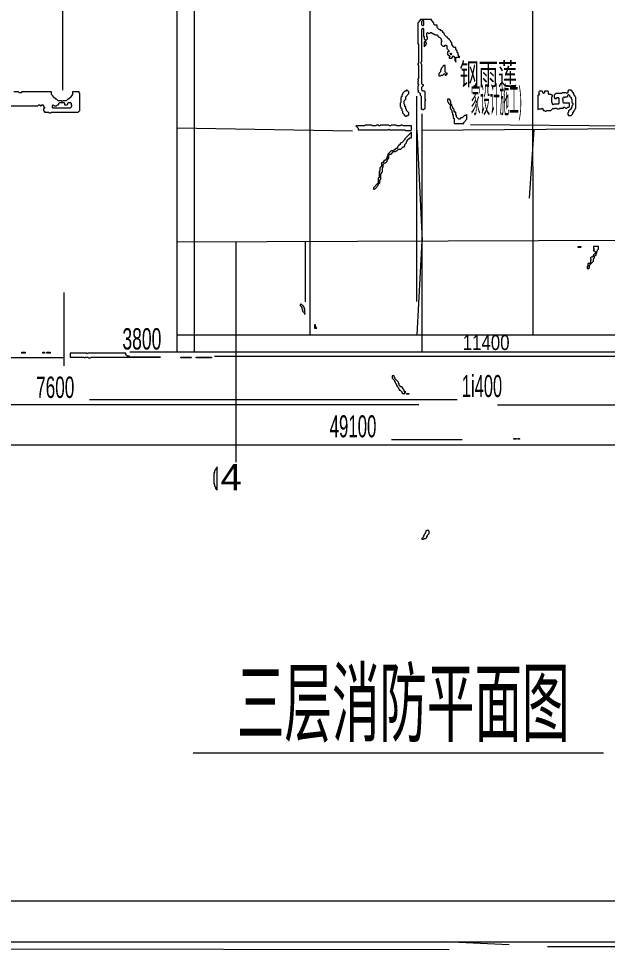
# Model space of a CAD drawing. Header units: millimetres. Extents: x 0 to 419, y 0 to 297.
# Drawn here: x 164.9 to 228.8, y 3.3 to 104.5 of the extents above; entities that cross this region are included whole.
import ezdxf

# ---------------------------------------------------------------- set-up
doc = ezdxf.new("R2010")
doc.units = ezdxf.units.MM
for name, color, linetype, lineweight in [('PAGE_001_OCR_TEXT', 6, 'CONTINUOUS', 0), ('PAGE_001_TRACE_CURVE', 6, 'CONTINUOUS', 0), ('PAGE_001_TRACE_STRAIGHT', 5, 'CONTINUOUS', 0), ('PAGE_001_TRACE_TEXT_SYMBOL', 6, 'CONTINUOUS', 0)]:
    doc.layers.add(name, color=color, linetype=linetype, lineweight=lineweight)
doc.styles.add('wqy-unicode', font='wqy-unicode')

msp = doc.modelspace()

# ---------------------------------------------------------------- linework, layer by layer
at = {"layer": 'PAGE_001_TRACE_CURVE', "color": 6}
msp.add_lwpolyline([(152.99, 95.02), (167, 95.02), (167.09, 95.11), (167.18, 95.11), (167.27, 95.02), (167.35, 95.02), (167.44, 95.11), (167.53, 95.11), (167.62, 95.02), (167.62, 94.94), (167.7, 94.85), (167.7, 94.76), (167.62, 94.67), (167.62, 94.5), (167.7, 94.41), (167.7, 94.32), (168.14, 94.32), (168.23, 94.24), (168.41, 94.24), (168.49, 94.32), (171.38, 94.32), (171.56, 94.5), (171.56, 96.34), (171.47, 96.43), (171.47, 96.51), (170.77, 96.51), (170.77, 96.25), (170.59, 96.07), (170.59, 95.99), (170.33, 95.72), (170.24, 95.72), (170.07, 95.55), (169.72, 95.55), (169.63, 95.46), (169.54, 95.55), (169.19, 95.55), (169.02, 95.72), (168.93, 95.72), (168.67, 95.99), (168.67, 96.07), (168.49, 96.25), (168.49, 96.51), (165.25, 96.51), (165.17, 96.43), (164.99, 96.43), (164.9, 96.51), (164.38, 96.51)], dxfattribs=at)
msp.add_lwpolyline([(169.28, 95.29), (169.37, 95.37), (169.81, 95.37), (169.89, 95.29), (169.89, 95.11), (170.16, 95.11), (170.24, 95.2), (170.24, 95.29), (170.33, 95.37), (170.51, 95.37), (170.59, 95.29), (170.59, 95.11), (170.68, 95.02), (170.59, 94.94), (170.59, 94.85), (170.51, 94.76), (168.67, 94.76), (168.58, 94.85), (168.58, 95.02), (168.67, 95.11), (168.76, 95.02), (169.02, 95.02), (169.11, 95.11), (169.19, 95.11), (169.28, 95.2)], close=True, dxfattribs=at)
at = {"layer": 'PAGE_001_TRACE_STRAIGHT', "color": 5}
for p, q in [((183.96, 128.13), (183.96, 68.26)), ((169.65, 126.99), (169.65, 96.69)), ((220.66, 127.14), (220.76, 70.12)), ((196.54, 125.94), (196.54, 70.12)), ((182.07, 118.99), (182.07, 68.26)), ((208.12, 96.07), (208.12, 73.74)), ((208.7, 94.15), (208.7, 68.26)), ((182.07, 92.61), (201.16, 92.29)), ((208.14, 92.36), (208.73, 80.32)), ((208.7, 92.36), (249.97, 92.67)), ((213.96, 92.97), (249.97, 92.67)), ((220.37, 84.98), (220.88, 92.45)), ((182.07, 80.21), (249.97, 80.48)), ((188.49, 80.24), (188.49, 56.27)), ((196.02, 80.27), (196.02, 73.71)), ((208.17, 70.12), (208.73, 80.34)), ((169.81, 74.71), (169.81, 66.74)), ((182.07, 70.12), (250.2, 70.12)), ((176.99, 68.26), (244.15, 68.26)), ((186.18, 67.79), (249.97, 67.79)), ((162.18, 67.67), (169.81, 67.67)), ((172.61, 63.09), (212.54, 63.09)), ((106.43, 62.56), (208.37, 62.56)), ((216.91, 62.52), (295.87, 62.52)), ((205.38, 58.74), (213.08, 58.74)), ((80.83, 58.16), (322.62, 58.16)), ((183.85, 24.7), (228.41, 24.7)), ((12.79, 8.6), (400.04, 8.6)), ((75.4, 4.16), (412.35, 4.16)), ((211.14, 4.2), (218.18, 3.87)), ((3.94, 3.61), (211.66, 3.33)), ((222.35, 3.63), (290.92, 3.63))]:
    msp.add_line(p, q, dxfattribs=at)
at = {"layer": 'PAGE_001_TRACE_TEXT_SYMBOL', "color": 6}
for points in [[(208.51, 104.4), (208.51, 104.31), (208.25, 104.04), (208.25, 101.77), (208.34, 101.68), (208.34, 99.67), (208.25, 99.58), (208.25, 99.49), (208.34, 99.4), (208.34, 98), (208.25, 97.91), (208.25, 97.83), (208.34, 97.74), (208.25, 97.65), (208.25, 97.39), (208.34, 97.3), (208.34, 97.21), (208.25, 97.13), (208.25, 96.69), (208.34, 96.6), (208.25, 96.51), (208.34, 96.51), (208.51, 96.34), (208.51, 96.16), (208.6, 96.07), (208.6, 94.59), (208.69, 94.67), (208.78, 94.59), (208.86, 94.59), (209.04, 94.76), (209.04, 95.55), (209.13, 95.64), (209.04, 95.72), (209.04, 96.51), (208.95, 96.6), (208.78, 96.6), (208.69, 96.69), (208.69, 97.04), (208.86, 97.21), (208.86, 97.3), (208.78, 97.3), (208.69, 97.39), (208.69, 99.49), (208.6, 99.58), (208.6, 99.75), (208.69, 99.84), (208.69, 103.34), (208.78, 103.43), (208.86, 103.34), (208.86, 102.56), (208.95, 102.47), (208.95, 102.29), (209.04, 102.21), (209.04, 102.03), (208.95, 101.94), (208.95, 101.42), (209.13, 101.59), (209.13, 101.68), (209.22, 101.77), (209.13, 101.86), (209.13, 102.12), (209.3, 102.29), (209.3, 102.47), (209.22, 102.56)], [(211.58, 102.29), (211.49, 102.38), (211.49, 102.47), (211.4, 102.47), (211.14, 102.73), (211.14, 102.82), (210.97, 102.99), (210.97, 103.08), (210.88, 103.17), (210.79, 103.17), (210.7, 103.26), (210.62, 103.26), (210.35, 103.52), (210.35, 103.78), (210.09, 103.78), (210, 103.87), (210, 104.04), (209.74, 104.31), (209.74, 104.4), (208.51, 104.4)], [(209.22, 102.56), (209.22, 102.91), (209.3, 102.99), (209.39, 102.91), (209.57, 102.91), (209.65, 102.99), (209.74, 102.99), (209.92, 102.82), (210, 102.82), (210.09, 102.73), (210.35, 102.73), (210.44, 102.64), (210.44, 102.56), (210.53, 102.47), (210.62, 102.47), (210.79, 102.29), (210.79, 102.12), (210.88, 102.03), (210.79, 101.94), (210.79, 101.68), (210.97, 101.5), (211.14, 101.5), (211.23, 101.59), (211.32, 101.59), (211.4, 101.5), (211.4, 101.24), (211.67, 100.98), (211.58, 100.89), (211.49, 100.89), (211.49, 100.63), (211.75, 100.37), (211.67, 100.28), (211.67, 100.19), (211.93, 100.19), (212.02, 100.28), (212.02, 100.37), (212.1, 100.45), (212.19, 100.37), (212.19, 100.28), (212.28, 100.19), (212.28, 99.93), (212.37, 99.84), (212.37, 99.75), (212.37, 100.19), (212.46, 100.28), (212.81, 100.28), (212.72, 100.37), (212.72, 100.45), (212.63, 100.54), (212.63, 100.72), (212.54, 100.8), (212.54, 100.98), (212.37, 101.15), (212.37, 101.33), (212.19, 101.33), (212.1, 101.42), (212.1, 101.5), (211.93, 101.68), (211.93, 101.86), (211.84, 101.94), (211.84, 102.03), (211.67, 102.21), (211.67, 102.29), (211.58, 102.29)], [(224.63, 96.69), (224.54, 96.6), (224.54, 96.43), (224.45, 96.34), (224.37, 96.43), (223.93, 96.43), (223.84, 96.34), (223.23, 96.34), (223.05, 96.16), (223.05, 95.9), (223.14, 95.81), (223.31, 95.81), (223.4, 95.9), (223.49, 95.9), (223.58, 95.81), (223.58, 95.29), (223.49, 95.2), (223.05, 95.2), (222.96, 95.11), (222.88, 95.2), (222.88, 95.29), (222.79, 95.37), (222.79, 95.99), (222.88, 96.07), (222.88, 96.16), (222.79, 96.16), (222.7, 96.25), (222.53, 96.25), (222.44, 96.34), (222.44, 96.51), (222.35, 96.6), (222, 96.6), (222, 96.43), (221.91, 96.34), (221.83, 96.43), (221.83, 96.51), (221.74, 96.6), (221.48, 96.6), (221.39, 96.51), (221.39, 96.34), (221.48, 96.25), (221.39, 96.16), (221.3, 96.16), (221.3, 94.59), (221.39, 94.67), (221.65, 94.67), (221.74, 94.76), (221.83, 94.67), (221.83, 94.59), (221.91, 94.5), (222, 94.5), (222.09, 94.41), (222.18, 94.41), (222.26, 94.5), (222.7, 94.5), (222.96, 94.76), (223.05, 94.67), (223.14, 94.76), (223.31, 94.76), (223.4, 94.67), (223.58, 94.67), (223.66, 94.76), (224.02, 94.76), (224.1, 94.85)], [(224.1, 94.85), (224.19, 94.85), (224.28, 94.76), (224.45, 94.76), (224.54, 94.85), (224.63, 94.85), (224.72, 94.94), (224.72, 95.29), (224.1, 95.29), (224.02, 95.37), (224.02, 95.64), (223.93, 95.72), (224.02, 95.81), (224.02, 95.9), (224.1, 95.99), (224.19, 95.9), (224.28, 95.99), (224.45, 95.99), (224.54, 96.07), (224.54, 96.16), (224.63, 96.25), (224.72, 96.16), (224.72, 96.07), (224.89, 95.9), (224.89, 95.81), (224.98, 95.72), (224.98, 95.37), (225.07, 95.29), (225.07, 95.11), (224.98, 95.02), (224.98, 94.85), (224.89, 94.76), (224.89, 94.67), (224.63, 94.41), (224.63, 94.32), (224.54, 94.24), (224.54, 94.06), (224.63, 93.97), (224.89, 93.97), (225.07, 94.15), (225.07, 94.24), (225.24, 94.41), (225.24, 94.5), (225.33, 94.59), (225.33, 94.67), (225.42, 94.76), (225.42, 95.9), (225.33, 95.99), (225.33, 96.07), (225.24, 96.16), (225.24, 96.25), (225.15, 96.34), (225.15, 96.43), (224.89, 96.69), (224.63, 96.69)], [(207.55, 92.13), (206.85, 91.43), (206.85, 91.35), (206.5, 91), (206.41, 91), (206.33, 90.91), (206.33, 90.82), (206.24, 90.73), (206.15, 90.73), (206.15, 90.65), (206.06, 90.56), (206.06, 90.47), (205.97, 90.38), (205.89, 90.38), (205.62, 90.12), (205.36, 90.12), (205.01, 89.77), (205.01, 89.59), (204.92, 89.51), (204.92, 89.42), (204.84, 89.33), (204.84, 89.24), (204.66, 89.07), (204.57, 89.07), (204.57, 88.98), (204.4, 88.81), (204.31, 88.81), (204.31, 88.46), (204.14, 88.28), (204.14, 87.93), (204.05, 87.84), (204.05, 87.23), (203.96, 87.14), (203.96, 86.62), (203.44, 86.09), (203.44, 85.92), (203.52, 86), (203.61, 86), (203.96, 86.35), (203.96, 86.44), (204.14, 86.62), (204.14, 86.97), (204.22, 87.05), (204.22, 87.58), (204.31, 87.67), (204.31, 87.75), (204.4, 87.84), (204.4, 88.28), (204.49, 88.37), (204.49, 88.63), (204.66, 88.81), (204.75, 88.81), (204.92, 88.98), (204.92, 89.07), (205.01, 89.16), (205.01, 89.24), (205.1, 89.33), (205.1, 89.68), (205.19, 89.77), (205.36, 89.77), (205.62, 90.03), (205.8, 90.03), (205.89, 90.12), (205.97, 90.12)], [(205.97, 90.12), (206.15, 90.29), (206.41, 90.29), (206.68, 90.56), (206.76, 90.56), (206.85, 90.65), (206.85, 90.82), (207.03, 91), (207.03, 91.08), (207.11, 91.17), (207.11, 91.26), (207.38, 91.52), (207.55, 91.52), (207.55, 92.13)]]:
    msp.add_lwpolyline(points, dxfattribs=at)
for points in [[(208.69, 104.22), (208.78, 104.31), (208.86, 104.22), (208.86, 103.78), (208.78, 103.69), (208.69, 103.78)], [(211.75, 100.63), (211.84, 100.72), (211.93, 100.63), (211.84, 100.54)], [(211.05, 99.4), (210.97, 99.32), (210.97, 99.23), (210.79, 99.05), (210.79, 98.97), (210.7, 98.88), (210.7, 98.7), (210.53, 98.53), (210.53, 98.26), (210.7, 98.26), (210.79, 98.35), (210.97, 98.35), (211.14, 98.53), (211.23, 98.44), (211.23, 98.35), (211.32, 98.35), (211.49, 98.53), (211.4, 98.53), (211.23, 98.7), (211.23, 99.4)], [(207.03, 96.69), (206.94, 96.6), (206.85, 96.6), (206.59, 96.34), (206.59, 96.25), (206.5, 96.16), (206.5, 95.99), (206.41, 95.9), (206.41, 95.37), (206.33, 95.29), (206.33, 94.94), (206.41, 94.85), (206.41, 94.76), (206.5, 94.67), (206.5, 94.5), (206.59, 94.41), (206.59, 94.24), (206.76, 94.06), (206.76, 93.97), (206.85, 93.97), (206.94, 93.89), (207.03, 93.89), (207.11, 93.97), (207.2, 93.97), (207.29, 94.06), (207.29, 94.24), (207.03, 94.5), (207.03, 94.59), (206.94, 94.67), (206.94, 94.85), (206.85, 94.94), (206.85, 95.11), (206.76, 95.2), (206.76, 95.55), (206.94, 95.72), (206.94, 95.99), (207.29, 96.34), (207.29, 96.51), (207.11, 96.69)], [(211.49, 95.72), (211.49, 95.46), (211.58, 95.37), (211.58, 95.29), (211.75, 95.11), (211.75, 94.76), (211.84, 94.67), (211.84, 94.59), (211.93, 94.5), (211.93, 94.32), (212.02, 94.24), (212.02, 94.06), (212.1, 93.97), (212.1, 93.71), (212.19, 93.62), (212.19, 93.1), (213.24, 93.1), (213.24, 93.18), (213.59, 93.54), (213.59, 94.06), (213.51, 93.97), (213.33, 93.97), (213.07, 93.71), (212.89, 93.71), (212.89, 93.62), (212.81, 93.54), (212.72, 93.54), (212.46, 93.8), (212.46, 93.97), (212.37, 94.06), (212.37, 94.32), (212.28, 94.32), (212.19, 94.41), (212.19, 94.59), (212.1, 94.67), (212.1, 94.76), (212.02, 94.85), (212.02, 94.94), (211.93, 95.02), (211.93, 95.11), (211.84, 95.2), (211.84, 95.46), (211.75, 95.55), (211.75, 95.64), (211.67, 95.72)], [(202.56, 92.92), (202.47, 92.83), (201.51, 92.83), (201.77, 92.57), (201.77, 92.4), (205.01, 92.4), (205.1, 92.48), (205.19, 92.4), (206.85, 92.4), (206.94, 92.31), (207.46, 92.31), (207.55, 92.4), (207.55, 92.83), (206.68, 92.83), (206.59, 92.92), (206.41, 92.92), (206.33, 92.83), (205.97, 92.83), (205.89, 92.92), (205.36, 92.92), (205.27, 92.83), (205.19, 92.83), (205.1, 92.92), (204.22, 92.92), (204.14, 92.83), (204.05, 92.83), (203.96, 92.92), (203.79, 92.92), (203.7, 92.83), (203.35, 92.83), (203.26, 92.92)], [(225.68, 79.7), (225.94, 79.7), (225.94, 79.61), (225.68, 79.61)], [(227.34, 79.7), (227.34, 79.52), (227.43, 79.43), (227.34, 79.35), (227.34, 79.26), (227.43, 79.26), (227.52, 79.17), (227.52, 79.08), (227.61, 79), (227.52, 78.91), (227.43, 78.91), (227.34, 78.82), (227.34, 78.73), (227.17, 78.56), (227.08, 78.56), (226.99, 78.47), (226.99, 78.38), (227.08, 78.3), (226.99, 78.21), (226.99, 77.95), (226.91, 77.86), (226.73, 77.86), (226.73, 77.6), (226.64, 77.51), (226.64, 77.33), (226.82, 77.33), (226.91, 77.42), (226.91, 77.68), (227.34, 78.12), (227.34, 78.38), (227.43, 78.47), (227.43, 78.65), (227.61, 78.82), (227.61, 78.91), (227.69, 79), (227.69, 79.17), (227.78, 79.26), (227.78, 79.35), (227.87, 79.43), (227.87, 79.7)], [(195.55, 73.48), (195.47, 73.39), (195.47, 73.3), (195.64, 73.13), (195.64, 72.95), (195.73, 72.87), (195.73, 72.69), (195.99, 72.43), (195.99, 72.34), (195.99, 72.95), (195.9, 73.04), (195.9, 73.13), (195.82, 73.22), (195.82, 73.3), (195.73, 73.3)], [(197.04, 71.2), (197.04, 70.85), (197.3, 70.85), (197.13, 71.03), (197.13, 71.2)], [(165.25, 68.22), (165.6, 68.22), (165.6, 68.14), (165.25, 68.14)], [(167.53, 68.22), (167.7, 68.22), (167.7, 68.14), (167.53, 68.14)], [(167.97, 68.22), (168.32, 68.22), (168.32, 68.14), (167.97, 68.14)], [(170.51, 68.14), (170.51, 67.7), (172, 67.7), (172.08, 67.61), (172.17, 67.7), (172.43, 67.7), (172.52, 67.61), (172.7, 67.61), (172.78, 67.7), (180.32, 67.7), (176.99, 67.7), (176.9, 67.79), (176.72, 67.79), (176.55, 67.96), (176.55, 68.14), (172.43, 68.14), (172.35, 68.05), (172.26, 68.14)], [(182.5, 67.7), (183.64, 67.7), (183.64, 67.61), (182.5, 67.61)], [(184.17, 67.7), (185.83, 67.7), (185.83, 67.61), (184.17, 67.61)], [(205.45, 65.68), (205.45, 65.42), (205.71, 65.16), (205.71, 65.07), (205.8, 64.98), (205.8, 64.9), (205.89, 64.81), (205.89, 64.72), (205.97, 64.63), (205.97, 64.55), (206.15, 64.37), (206.15, 64.28), (206.24, 64.2), (206.24, 64.11), (206.33, 64.11), (206.5, 63.93), (206.5, 63.85), (206.59, 63.76), (206.85, 63.76), (206.85, 63.85), (206.94, 63.93), (206.85, 63.93), (206.76, 64.02), (206.76, 64.11), (206.68, 64.2), (206.68, 64.28), (206.5, 64.46), (206.41, 64.46), (206.24, 64.63), (206.24, 64.81), (206.15, 64.9), (206.15, 64.98), (205.8, 65.33), (205.8, 65.42), (205.71, 65.51), (205.71, 65.6), (205.62, 65.68)], [(207.03, 63.76), (207.29, 63.76), (207.29, 63.67), (207.03, 63.67)], [(218.67, 58.85), (218.94, 58.85), (218.94, 58.77), (218.67, 58.77)], [(219.11, 58.85), (219.29, 58.85), (219.29, 58.77), (219.11, 58.77)], [(186.45, 55.79), (186.45, 55.7), (186.27, 55.53), (186.27, 55.44), (186.18, 55.35), (186.18, 55.18), (186.1, 55.09), (186.1, 53.95), (186.18, 53.86), (186.18, 53.69), (186.27, 53.6), (186.27, 53.42), (186.45, 53.25)], [(209.22, 48.87), (209.13, 48.78), (209.13, 48.69), (209.04, 48.61), (209.04, 48.52), (208.95, 48.43), (208.95, 48.34), (208.86, 48.26), (208.86, 48.17), (208.69, 47.99), (208.69, 47.91), (208.86, 47.91), (208.95, 47.99), (209.13, 47.99), (209.22, 48.08), (209.22, 48.17), (209.3, 48.26), (209.3, 48.34), (209.48, 48.52), (209.48, 48.78), (209.39, 48.87)]]:
    msp.add_lwpolyline(points, close=True, dxfattribs=at)

# ---------------------------------------------------------------- texts
at = {"layer": 'PAGE_001_OCR_TEXT', "color": 6, "style": 'wqy-unicode'}
for s, height, width, p in [('钢雨莲', 2.391, 0.638512, (212.79, 97.26)), ('家设计施工)', 2.801, 0.265309, (214.01, 94.27)), ('3800', 2.323, 0.612658, (176.17, 68.52)), ('11400', 1.639, 0.834271, (213.13, 68.47)), ('1i400', 2.391, 0.5586, (213.04, 63.36)), ('7600', 2.323, 0.600837, (166.8, 63.26)), ('49100', 2.391, 0.570418, (198.68, 58.98)), ('4', 2.87, 1.073466, (186.83, 53.21)), ('三层消防平面图', 7.036, 0.537732, (188.61, 26.64))]:
    msp.add_text(s, height=height, dxfattribs=dict(at, width=width)).set_placement(p)

doc.saveas('drawing.dxf')
